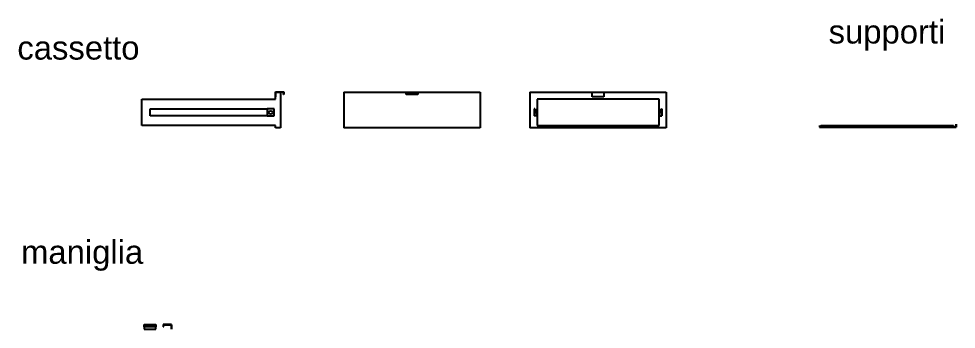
# Model space of a CAD drawing. Header units: millimetres. Extents: x 1621 to 3054, y -476 to 118.
# Drawn here: x 2654.3 to 3053.6, y -13.8 to 118.3 of the extents above; entities that cross this region are included whole.
import ezdxf

# ---------------------------------------------------------------- set-up
doc = ezdxf.new("R2010")
doc.units = ezdxf.units.MM
doc.layers.add('supporti', color=5, linetype='Continuous')
doc.styles.get("Standard").update_dxf_attribs({"font": 'arial.ttf'})

msp = doc.modelspace()

# ---------------------------------------------------------------- linework, layer by layer
for p, q in [((2706.71, 84.04), (2763.71, 84.04)), ((2706.71, 72.84), (2706.71, 84.04)), ((2763.61, 85.14), (2763.61, 87.14)), ((2763.61, 87.14), (2767.21, 87.14)), ((2763.71, 85.14), (2763.61, 85.14)), ((2763.71, 84.04), (2763.71, 87.04)), ((2763.71, 87.04), (2765.71, 87.04)), ((2767.11, 87.04), (2763.71, 87.04)), ((2763.71, 87.04), (2763.71, 85.14)), ((2765.71, 87.04), (2765.71, 71.84)), ((2767.11, 86.14), (2767.11, 87.04)), ((2767.21, 86.14), (2767.11, 86.14)), ((2767.21, 87.14), (2767.21, 86.14)), ((2792.79, 87.04), (2792.79, 71.84)), ((2792.79, 87.04), (2850.79, 87.04)), ((2819.29, 86.04), (2819.29, 87.04)), ((2819.29, 87.04), (2824.29, 87.04)), ((2824.29, 86.04), (2819.29, 86.04)), ((2824.29, 87.04), (2824.29, 86.04)), ((2850.79, 87.04), (2850.79, 71.84)), ((2872.04, 87.04), (2872.04, 71.84)), ((2872.04, 87.04), (2930.04, 87.04)), ((2927.04, 84.04), (2875.04, 84.04)), ((2875.04, 84.04), (2875.04, 72.84)), ((2898.54, 85.14), (2898.54, 87.04)), ((2903.54, 85.14), (2898.54, 85.14)), ((2903.54, 87.04), (2903.54, 85.14)), ((2927.04, 72.84), (2927.04, 84.04)), ((2930.04, 87.04), (2930.04, 71.84)), ((2763.71, 72.84), (2706.71, 72.84)), ((2763.71, 71.84), (2763.71, 72.84)), ((2875.04, 72.84), (2927.04, 72.84)), ((2765.71, 71.84), (2763.71, 71.84)), ((2850.79, 71.84), (2792.79, 71.84)), ((2930.04, 71.84), (2872.04, 71.84)), ((2707.68, -12.78), (2707.68, -11.78)), ((2707.68, -11.78), (2712.68, -11.78)), ((2712.68, -11.78), (2712.68, -12.78)), ((2715.81, -11.78), (2715.81, -12.78)), ((2719.41, -11.78), (2715.81, -11.78)), ((2715.91, -12.78), (2715.91, -11.88)), ((2715.91, -11.88), (2719.31, -11.88)), ((2719.31, -11.88), (2719.31, -13.78)), ((2719.41, -13.78), (2719.41, -11.78)), ((2712.68, -12.78), (2707.68, -12.78)), ((2707.68, -12.78), (2707.68, -13.78)), ((2707.68, -13.78), (2712.68, -13.78)), ((2712.68, -13.78), (2712.68, -12.78)), ((2715.81, -12.78), (2715.91, -12.78)), ((2719.31, -13.78), (2719.41, -13.78))]:
    msp.add_line(p, q)
at = {"layer": 'supporti'}
for p, q in [((2710.31, 76.94), (2710.31, 79.94)), ((2710.31, 79.94), (2760.11, 79.94)), ((2763.11, 79.94), (2760.11, 79.94)), ((2760.11, 79.94), (2760.11, 76.94)), ((2763.11, 76.94), (2763.11, 79.94)), ((2874.04, 79.94), (2873.84, 79.94)), ((2873.84, 79.94), (2873.84, 76.94)), ((2874.04, 79.94), (2874.04, 78.64)), ((2875.04, 79.94), (2874.84, 79.94)), ((2874.84, 79.94), (2874.84, 76.94)), ((2927.04, 79.94), (2927.24, 79.94)), ((2927.24, 79.94), (2927.24, 76.94)), ((2928.04, 79.94), (2928.24, 79.94)), ((2928.04, 79.94), (2928.04, 78.64)), ((2928.24, 79.94), (2928.24, 76.94)), ((2760.11, 76.94), (2710.31, 76.94)), ((2760.11, 76.94), (2763.11, 76.94)), ((2873.84, 78.44), (2874.84, 78.44)), ((2874.84, 76.94), (2873.84, 76.94)), ((2874.04, 78.64), (2874.84, 78.64)), ((2874.84, 76.94), (2875.04, 76.94)), ((2927.24, 76.94), (2927.04, 76.94)), ((2928.04, 78.64), (2927.24, 78.64)), ((2928.24, 78.44), (2927.24, 78.44)), ((2927.24, 76.94), (2928.24, 76.94)), ((2995.3, 72.87), (2995.3, 72.2)), ((2995.4, 72.87), (2995.3, 72.87)), ((2995.3, 72.2), (3053.6, 72.2)), ((2995.4, 72.87), (2995.4, 72.3)), ((2995.4, 72.3), (2995.9, 72.3)), ((2995.9, 72.3), (2995.9, 72.68)), ((2995.9, 72.3), (2995.9, 72.3)), ((2996.06, 72.87), (3052.24, 72.87)), ((3052.4, 72.3), (3052.4, 72.68)), ((3053.5, 72.3), (3052.4, 72.3)), ((3053.5, 72.3), (3053.5, 73.47)), ((3053.6, 73.47), (3053.5, 73.47)), ((3053.6, 73.47), (3053.6, 72.2))]:
    msp.add_line(p, q, dxfattribs=at)
msp.add_circle((2761.61, 78.44), 0.75, dxfattribs=at)
for centre, start, end in [((2996.09, 72.69), 98.6228, 181.2413), ((3052.21, 72.69), 358.7587, 81.3772)]:
    msp.add_arc(centre, 0.185, start, end, dxfattribs=at)

# ---------------------------------------------------------------- texts
at = {"char_height": 10, "attachment_point": 1}
for s, insert in [('supporti', (2999.25, 117.76)), ('cassetto', (2653.7, 110.93)), ('maniglia', (2655.28, 24.06))]:
    msp.add_mtext_dynamic_manual_height_columns(s, width=173.7227, gutter_width=12.5, heights=[0], dxfattribs=dict(at, insert=insert))

doc.saveas('drawing.dxf')
